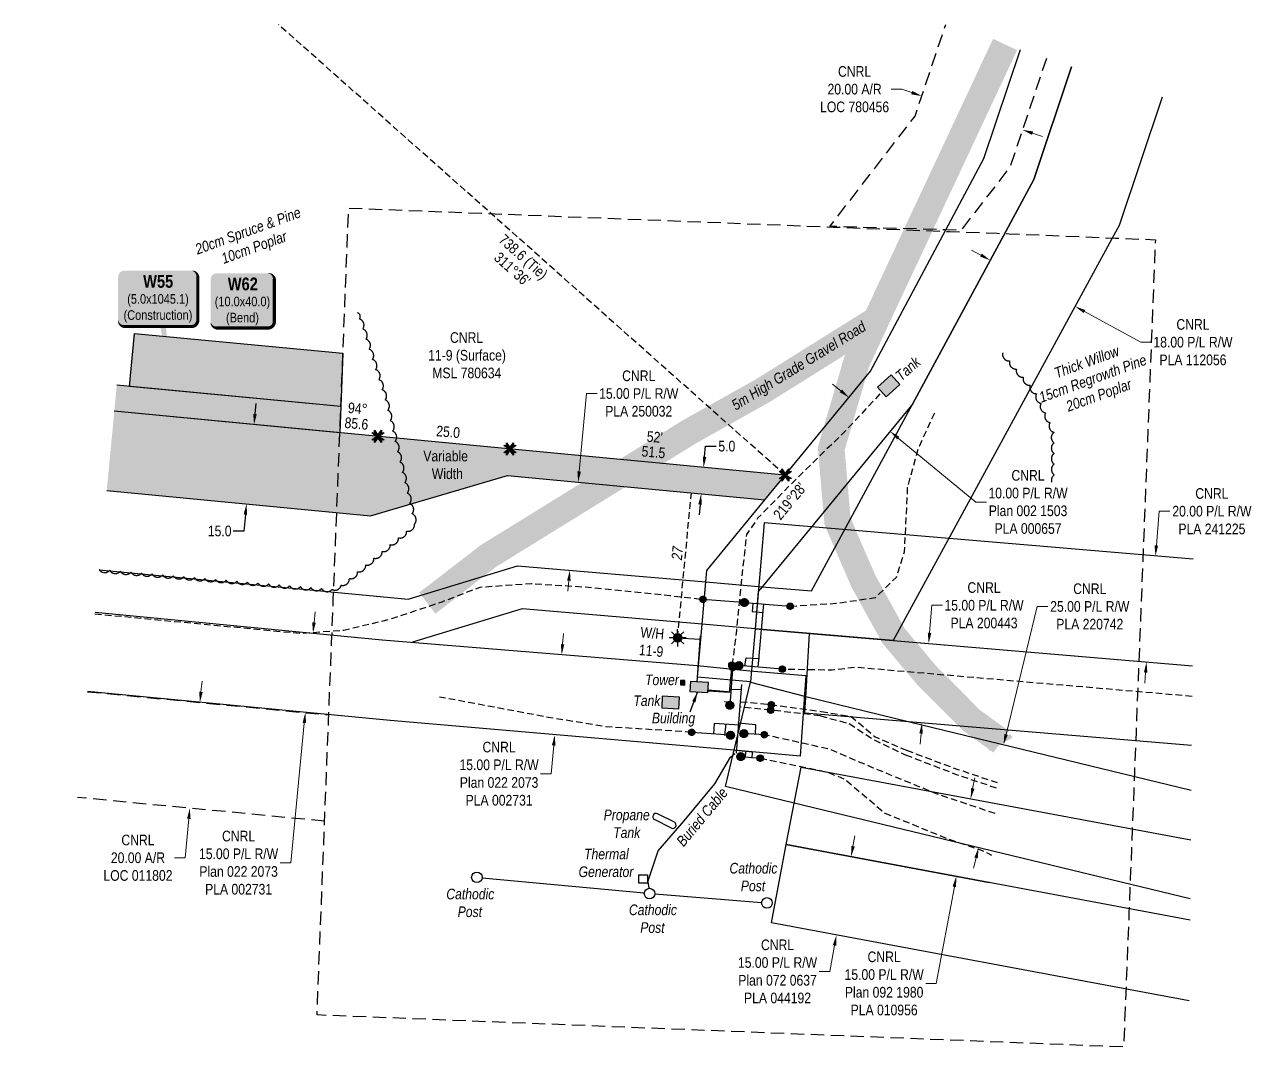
# Model space of a CAD drawing. Extents: x 355004 to 366534, y 6048595 to 6058688.
# Drawn here: x 361873 to 363028, y 6053834 to 6054810 of the extents above; entities that cross this region are included whole.
import ezdxf
from ezdxf.enums import TextEntityAlignment as Align

# ---------------------------------------------------------------- set-up
doc = ezdxf.new("R2010")
doc.units = 0
doc.header["$LTSCALE"] = 5
doc.header["$PDSIZE"] = 5
for name, pattern in [('0', [1, 1, 0]), ('foc-ACCESSROAD', [3.75, 2.5, -1.25]), ('foc-TIELINE', [1.875, 1.25, -0.625]), ('UG_PIPE', [1.875, 1.25, -0.625])]:
    doc.linetypes.add(name, pattern=pattern)
doc.layers.get('Defpoints').update_dxf_attribs({"color": 9})
for name, color, linetype in [('AS-CABLE', 224, 'foc-CABLE'), ('AS-PIPE-UG', 44, 'UG_PIPE'), ('AS-ROADS', 254, 'Continuous'), ('AS-SYMBOL', 7, 'Continuous'), ('C-AR', 13, 'foc-ACCESSROAD'), ('C-RW', 13, 'Continuous'), ('C-WS', 13, 'foc-ACCESSROAD'), ('C-WS-S', 8, 'Continuous'), ('L-BD', 7, 'Continuous'), ('L-BD1', 253, 'Continuous'), ('L-MON', 1, 'Continuous'), ('L-TIE', 7, 'foc-TIELINE'), ('P-PROPOSED', 10, 'Continuous'), ('P-PROPOSED-H', 21, 'Continuous'), ('P-TEMP-BLOCKS', 250, 'Continuous'), ('P-TEMP-BLUE', 146, 'Continuous'), ('P-TXT', 4, 'Continuous'), ('T-BUSH', 110, '0'), ('T-BUSH-T', 110, 'Continuous'), ('T-TIE', 201, 'foc-TIELINE')]:
    doc.layers.add(name, color=color, linetype=linetype)
for name, color, linetype, true_color in [('AS-PIPE-AG', 7, 'Continuous', 0x7d00fa), ('AS-STRUCTURE-H', 7, 'Continuous', 0xa8a8a8), ('AS-STRUCTURE-T', 7, 'Continuous', 0x454545), ('P-TEMP-BLUE-H', 7, 'Continuous', 0x99e6ff)]:
    doc.layers.add(name, color=color, linetype=linetype, true_color=true_color)
doc.layers.add('AS-STRUCTURE', color=7, linetype='Continuous', lineweight=30, true_color=0x595959)
for name, color, linetype, lineweight in [('C-AR-T', 13, 'Continuous', 9), ('C-RW-T', 13, 'Continuous', 9), ('C-WS-T', 13, 'Continuous', 9), ('T-TEXT', 48, 'Continuous', 18)]:
    doc.layers.add(name, color=color, linetype=linetype, lineweight=lineweight)
doc.styles.add('80', font='ARIALN.TTF', dxfattribs={"height": 10})
doc.styles.add('80CG', font='ARIALN.TTF', dxfattribs={"height": 10})
doc.styles.add('80L', font='ARIALN.TTF', dxfattribs={"height": 10})
doc.styles.add('80LS', font='ARIALNI.TTF', dxfattribs={"height": 10})
doc.styles.add('BOLD', font='ARIALNB.TTF')
doc.styles.add('foc-LtypeFont', font='ARIALN.TTF', dxfattribs={"height": 7.35})
doc.styles.get("Standard").update_dxf_attribs({"font": 'ARIALN.TTF'})
doc.linetypes.add('foc-CABLE', pattern='A,2,-1,["C",foc-LtypeFont,S=0.2,R=0,X=-0.625,Y=-0.75],-1.24,8', length=12.24)
doc.dimstyles.new('Compass 5 000', dxfattribs={"dimscale": 5, "dimtxt": 9, "dimasz": 2, "dimexe": 0.2, "dimexo": 0.0625, "dimgap": 0.5, "dimtad": 0, "dimtih": 1, "dimtoh": 1, "dimzin": 0, "dimdsep": 46, "dimtxsty": '80CG', "dimcen": 0.1, "dimse1": 1, "dimse2": 1, "dimclrd": 256, "dimclrt": 256, "dimaunit": 1, "dimadec": 4, "dimazin": 0, "dimtfac": 0.06, "dimtofl": 0, "dimtmove": 0, "dimatfit": 1, "dimfxl": 0.2, "dimtolj": 1, "dimtzin": 0, "dimlwd": -1, "dimarcsym": 0})

# ---------------------------------------------------------------- blocks, each defined once
blk = doc.blocks.new('*U468')
at = {"true_color": 0x99e6ff}
h = blk.add_hatch(color=141, dxfattribs=at)
edge = h.paths.add_edge_path()
edge.add_line((-24, -33.1), (24, -33.1))
edge.add_arc((24, -27.1), 6, 270, 360)
edge.add_line((30, -27.1), (30, 12.5))
edge.add_arc((24, 12.5), 6, 0, 90)
edge.add_line((24, 18.5), (-24, 18.5))
edge.add_arc((-24, 12.5), 6, 90, 180)
edge.add_line((-30, 12.5), (-30, -27.1))
edge.add_arc((-24, -27.1), 6, 180, 270)
at = {"color": 250, "flags": 128}
blk.add_lwpolyline([(-24, -33.1, 3, 3, 0), (24, -33.1, 3, 3, 0.414214), (30, -27.1, 3, 3, 0), (30, 12.5, 3, 0, 0.414214), (24, 18.5, 0, 0, 0), (-24, 18.5, 0, 0, 0.414214), (-30, 12.5, 0, 0, 0), (-30, -27.1, 0, 3, 0.414214)], format="xyseb", close=True, dxfattribs=at)
at = {"flags": 128}
blk.add_lwpolyline([(18.6, -23.4, 0, 7.5, 0), (0, 0, 0, 0, 0)], format="xyseb", dxfattribs=at)
at = {"color": 250}
for tag, p, height, style in [('TEMP_AREA_W1_001', (-9.2, 2.2), 12, 'BOLD'), ('ENTER_TEXT_001', (-30.7, -12.6), 9, '80')]:
    blk.add_attdef(tag, p, '', height=height, dxfattribs=dict(at, style=style))
blk = doc.blocks.new('*D501')
at = {"layer": 'C-AR-T', "transparency": 16777216}
for p, q in [((362698.5, 6054748.9), (362688.5, 6054748.9)), ((362708, 6054745.7), (362698.5, 6054748.9)), ((362821.7, 6054707.5), (362831.1, 6054704.3))]:
    blk.add_line(p, q, dxfattribs=at)
for points in [[(362708.5, 6054747.3), (362707.4, 6054744.1), (362717.4, 6054742.5)], [(362822.2, 6054709.1), (362821.1, 6054705.9), (362812.2, 6054710.7)]]:
    blk.add_solid(points, dxfattribs=at)
at = {"layer": 'Defpoints', "color": 0, "transparency": 16777216}
for p in [(362726.2, 6054768.4), (362717.4, 6054742.5), (362820.9, 6054736.6)]:
    blk.add_point(p, dxfattribs=at)
at = {"layer": 'C-AR-T', "transparency": 16777216, "insert": (362654.2, 6054748.9), "char_height": 10, "attachment_point": 5, "style": '80CG'}
blk.add_mtext('\\A1;CNRL\\P20.00 A/R\\PLOC 780456', dxfattribs=at)
blk = doc.blocks.new('*D502')
at = {"layer": 'C-RW-T', "transparency": 16777216}
for p, q in [((362773.1, 6054592.8), (362764.3, 6054597.6)), ((362870.5, 6054539.8), (362923.6, 6054510.9)), ((362923.6, 6054510.9), (362933.6, 6054510.9))]:
    blk.add_line(p, q, dxfattribs=at)
for points in [[(362773.9, 6054594.3), (362772.3, 6054591.4), (362781.9, 6054588)], [(362871.3, 6054541.2), (362869.7, 6054538.3), (362861.7, 6054544.6)]]:
    blk.add_solid(points, dxfattribs=at)
at = {"layer": 'Defpoints', "color": 0, "transparency": 16777216}
for p in [(362776, 6054577.3), (362861.7, 6054544.6), (362855.9, 6054533.8)]:
    blk.add_point(p, dxfattribs=at)
at = {"layer": 'C-RW-T', "transparency": 16777216, "insert": (362972.6, 6054510.9), "char_height": 10, "attachment_point": 5, "style": '80CG'}
blk.add_mtext('\\A1;CNRL\\P18.00 P/L R/W\\PPLA 112056', dxfattribs=at)
blk = doc.blocks.new('*D503')
at = {"layer": 'C-RW-T', "transparency": 16777216}
for p, q in [((362652.7, 6054036.8), (362654.5, 6054046.6)), ((362635.3, 6053943.4), (362630.8, 6053919)), ((362630.8, 6053919), (362620.8, 6053919))]:
    blk.add_line(p, q, dxfattribs=at)
for points in [[(362651.1, 6054037.1), (362654.4, 6054036.5), (362650.9, 6054027)], [(362633.7, 6053943.7), (362637, 6053943.1), (362637.1, 6053953.2)]]:
    blk.add_solid(points, dxfattribs=at)
at = {"layer": 'Defpoints', "color": 0, "transparency": 16777216}
for p in [(362700.7, 6054017.7), (362637.1, 6053953.2), (362687, 6053943.9)]:
    blk.add_point(p, dxfattribs=at)
at = {"layer": 'C-RW-T', "transparency": 16777216, "insert": (362581.7, 6053919), "char_height": 10, "attachment_point": 5, "style": '80CG'}
blk.add_mtext('\\A1;CNRL\\P15.00 P/L R/W\\PPlan 072 0637\\PPLA 044192', dxfattribs=at)
blk = doc.blocks.new('*D504')
at = {"layer": 'C-RW-T', "transparency": 16777216}
for p, q in [((362379.5, 6054226.8), (362380.4, 6054236.8)), ((362371.1, 6054131.6), (362368.8, 6054105)), ((362368.8, 6054105), (362358.8, 6054105))]:
    blk.add_line(p, q, dxfattribs=at)
for points in [[(362377.8, 6054226.9), (362381.1, 6054226.6), (362378.6, 6054216.8)], [(362369.4, 6054131.7), (362372.8, 6054131.4), (362372, 6054141.5)]]:
    blk.add_solid(points, dxfattribs=at)
at = {"layer": 'Defpoints', "color": 0, "transparency": 16777216}
for p in [(362359.3, 6054218.5), (362352.7, 6054143.2), (362372, 6054141.5)]:
    blk.add_point(p, dxfattribs=at)
at = {"layer": 'C-RW-T', "transparency": 16777216, "insert": (362319.7, 6054105), "char_height": 10, "attachment_point": 5, "style": '80CG'}
blk.add_mtext('\\A1;CNRL\\P15.00 P/L R/W\\PPlan 022 2073\\PPLA 002731', dxfattribs=at)
blk = doc.blocks.new('*D505')
at = {"layer": 'C-RW-T', "transparency": 16777216}
for p, q in [((362641.3, 6054465.2), (362633.5, 6054471.6)), ((362695.3, 6054420.7), (362768.3, 6054360.6)), ((362768.3, 6054360.6), (362778.3, 6054360.6))]:
    blk.add_line(p, q, dxfattribs=at)
for points in [[(362642.3, 6054466.5), (362640.2, 6054463.9), (362649, 6054458.8)], [(362696.3, 6054422), (362694.2, 6054419.4), (362687.6, 6054427.1)]]:
    blk.add_solid(points, dxfattribs=at)
at = {"layer": 'Defpoints', "color": 0, "transparency": 16777216}
for p in [(362649, 6054458.8), (362598.6, 6054397.7), (362637.2, 6054365.9)]:
    blk.add_point(p, dxfattribs=at)
at = {"layer": 'C-RW-T', "transparency": 16777216, "insert": (362817.4, 6054360.6), "char_height": 10, "attachment_point": 5, "style": '80CG'}
blk.add_mtext('\\A1;CNRL\\P10.00 P/L R/W\\PPlan 002 1503\\PPLA 000657', dxfattribs=at)
blk = doc.blocks.new('RISER')
h = blk.add_hatch(color=255)
h.dxf.hatch_style = 1
edge = h.paths.add_edge_path()
edge.add_arc((0, 0), 0.7, 0, 360)
blk.add_hatch(color=13).paths.add_polyline_path([(0.58, -0.15), (-0.58, -0.15, 0.774597)])
at = {"color": 13}
blk.add_line((-0.58, -0.15), (0.58, -0.15), dxfattribs=at)
blk.add_circle((0, 0), 0.6, dxfattribs=at)
blk = doc.blocks.new('PIG')
h = blk.add_hatch(color=255)
h.dxf.hatch_style = 1
edge = h.paths.add_edge_path()
edge.add_arc((0, 0), 0.85, 0, 360)
at = {"layer": 'AS-SYMBOL'}
h = blk.add_hatch(color=13, dxfattribs=at)
h.dxf.hatch_style = 1
h.paths.add_polyline_path([(-0.1, 0, 1), (-0.55, 0, 1)])
h = blk.add_hatch(color=13, dxfattribs=at)
h.dxf.hatch_style = 1
h.paths.add_polyline_path([(0.1, 0, 1), (0.55, 0, 1)])
at = {"layer": 'AS-SYMBOL', "color": 13}
for centre, radius in [((0, 0), 0.75), ((-0.33, 0), 0.225), ((0.33, 0), 0.225)]:
    blk.add_circle(centre, radius, dxfattribs=at)
blk = doc.blocks.new('GAS')
h = blk.add_hatch(color=255)
h.dxf.hatch_style = 1
edge = h.paths.add_edge_path()
edge.add_arc((0, 0), 0.9, 0, 360)
for p, q in [((-0.81, 0), (-1.62, 0)), ((-0.57, 0.57), (-1.14, 1.14)), ((0, 0.81), (0, 1.62)), ((0.57, 0.57), (1.14, 1.14)), ((1.62, 0), (0.81, 0)), ((-0.57, -0.57), (-1.14, -1.14)), ((0, -0.81), (0, -1.62)), ((1.14, -1.14), (0.57, -0.57))]:
    blk.add_line(p, q)
blk.add_circle((0, 0), 0.8)
blk = doc.blocks.new('*D506')
at = {"layer": 'C-RW-T', "transparency": 16777216}
for p, q in [((362145.6, 6054247.3), (362146.5, 6054257.2)), ((362136.4, 6054152.7), (362123.7, 6054021.3)), ((362123.7, 6054021.3), (362113.7, 6054021.3))]:
    blk.add_line(p, q, dxfattribs=at)
for points in [[(362143.9, 6054247.5), (362147.2, 6054247.1), (362144.6, 6054237.3)], [(362134.8, 6054152.9), (362138.1, 6054152.6), (362137.4, 6054162.7)]]:
    blk.add_solid(points, dxfattribs=at)
at = {"layer": 'Defpoints', "color": 0, "transparency": 16777216}
for p in [(361880.4, 6054262.9), (361873.2, 6054188.3), (362137.4, 6054162.7)]:
    blk.add_point(p, dxfattribs=at)
at = {"layer": 'C-RW-T', "transparency": 16777216, "insert": (362074.6, 6054021.3), "char_height": 10, "attachment_point": 5, "style": '80CG'}
blk.add_mtext('\\A1;CNRL\\P15.00 P/L R/W\\PPlan 022 2073\\PPLA 002731', dxfattribs=at)
blk = doc.blocks.new('TEMP')
h = blk.add_hatch(color=255)
h.dxf.hatch_style = 1
h.paths.add_polyline_path([(0, 0.25), (-0.67, 1.15), (-0.67, 0.67), (-1.15, 0.67), (-0.25, 0), (-1.15, -0.67), (-0.67, -0.67), (-0.67, -1.15), (0, -0.25), (0.67, -1.15), (0.67, -0.67), (1.15, -0.67), (0.25, 0), (1.15, 0.67), (0.67, 0.67), (0.67, 1.15)])
h.paths.add_polyline_path([(0.57, 0.85), (0.57, 0.57), (0.85, 0.57), (0.08, 0), (0.85, -0.57), (0.57, -0.57), (0.57, -0.85), (0, -0.08), (-0.57, -0.85), (-0.57, -0.57), (-0.85, -0.57), (-0.08, 0), (-0.85, 0.57), (-0.57, 0.57), (-0.57, 0.85), (0, 0.08)], flags=16)
h = blk.add_hatch(color=1)
h.dxf.hatch_style = 1
h.paths.add_polyline_path([(0, 0.08), (-0.57, 0.85), (-0.57, 0.57), (-0.85, 0.57), (-0.08, 0), (-0.85, -0.57), (-0.57, -0.57), (-0.57, -0.85), (0, -0.08), (0.57, -0.85), (0.57, -0.57), (0.85, -0.57), (0.08, 0), (0.85, 0.57), (0.57, 0.57), (0.57, 0.85)])
at = {"color": 1}
for p, q in [((-0.08, 0), (0.08, 0)), ((0, 0.08), (0, -0.08))]:
    blk.add_line(p, q, dxfattribs=at)
at = {"color": 255, "flags": 128}
blk.add_lwpolyline([(-0.25, 0), (-1.15, 0.67), (-0.67, 0.67), (-0.67, 1.15), (0, 0.25), (0.67, 1.15), (0.67, 0.67), (1.15, 0.67), (0.25, 0), (1.15, -0.67), (0.67, -0.67), (0.67, -1.15), (0, -0.25), (-0.67, -1.15), (-0.67, -0.67), (-1.15, -0.67)], close=True, dxfattribs=at)
at = {"color": 1, "flags": 128}
blk.add_lwpolyline([(-0.08, 0), (-0.85, 0.57), (-0.57, 0.57), (-0.57, 0.85), (0, 0.08), (0.57, 0.85), (0.57, 0.57), (0.85, 0.57), (0.08, 0), (0.85, -0.57), (0.57, -0.57), (0.57, -0.85), (0, -0.08), (-0.57, -0.85), (-0.57, -0.57), (-0.85, -0.57)], close=True, dxfattribs=at)
blk = doc.blocks.new('*D507')
at = {"layer": 'C-AR-T', "transparency": 16777216}
for p, q in [((362039.2, 6054182.1), (362040.2, 6054192)), ((362027.7, 6054062.6), (362024.2, 6054025.9)), ((362024.2, 6054025.9), (362014.2, 6054025.9))]:
    blk.add_line(p, q, dxfattribs=at)
for points in [[(362037.5, 6054182.2), (362040.9, 6054181.9), (362038.2, 6054172.1)], [(362026.1, 6054062.7), (362029.4, 6054062.4), (362028.7, 6054072.5)]]:
    blk.add_solid(points, dxfattribs=at)
at = {"layer": 'Defpoints', "color": 0, "transparency": 16777216}
for p in [(361992.7, 6054176.5), (361983.1, 6054076.9), (362028.7, 6054072.5)]:
    blk.add_point(p, dxfattribs=at)
at = {"layer": 'C-AR-T', "transparency": 16777216, "insert": (361979.9, 6054025.9), "char_height": 10, "attachment_point": 5, "style": '80CG'}
blk.add_mtext('\\A1;CNRL\\P20.00 A/R\\PLOC 011802', dxfattribs=at)
blk = doc.blocks.new('*D508')
at = {"layer": 'C-RW-T', "transparency": 16777216}
for p, q in [((362395, 6054389.2), (362402, 6054462.6)), ((362402, 6054462.6), (362412, 6054462.6)), ((362385.3, 6054286.5), (362384.4, 6054276.6))]:
    blk.add_line(p, q, dxfattribs=at)
for points in [[(362393.4, 6054389.4), (362396.7, 6054389.1), (362394.1, 6054379.3)], [(362383.7, 6054286.7), (362387, 6054286.4), (362386.3, 6054296.5)]]:
    blk.add_solid(points, dxfattribs=at)
at = {"layer": 'Defpoints', "color": 0, "transparency": 16777216}
for p in [(362394.1, 6054379.3), (362405.4, 6054378.2), (362397.5, 6054295.4)]:
    blk.add_point(p, dxfattribs=at)
at = {"layer": 'C-RW-T', "transparency": 16777216, "insert": (362451.1, 6054462.6), "char_height": 10, "attachment_point": 5, "style": '80CG'}
blk.add_mtext('\\A1;CNRL\\P15.00 P/L R/W\\PPLA 250032', dxfattribs=at)
blk = doc.blocks.new('*D509')
at = {"layer": 'Defpoints', "color": 0, "transparency": 16777216}
for p in [(362076.3, 6054434.6), (362069.2, 6054359.9), (362082, 6054358.7)]:
    blk.add_point(p, dxfattribs=at)
at = {"layer": 'P-TXT', "transparency": 16777216}
for p, q in [((362090.1, 6054443.4), (362091, 6054453.3)), ((362081, 6054348.8), (362079.5, 6054333.3)), ((362079.5, 6054333.3), (362069.5, 6054333.3))]:
    blk.add_line(p, q, dxfattribs=at)
for points in [[(362088.4, 6054443.5), (362091.7, 6054443.2), (362089.1, 6054433.4)], [(362079.3, 6054348.9), (362082.7, 6054348.6), (362082, 6054358.7)]]:
    blk.add_solid(points, dxfattribs=at)
at = {"layer": 'P-TXT', "transparency": 16777216, "insert": (362056.8, 6054333.3), "char_height": 10, "attachment_point": 5, "style": '80CG'}
blk.add_mtext('\\A1;15.0', dxfattribs=at)
blk = doc.blocks.new('*D510')
at = {"layer": 'Defpoints', "color": 0, "transparency": 16777216}
for p in [(362527.2, 6054391.8), (362509.8, 6054368.3), (362524.9, 6054366.9)]:
    blk.add_point(p, dxfattribs=at)
at = {"layer": 'P-TXT', "transparency": 16777216}
for p, q in [((362513.1, 6054403.2), (362514, 6054413.1)), ((362514, 6054413.1), (362524, 6054413.1)), ((362508.9, 6054358.4), (362507.9, 6054348.4))]:
    blk.add_line(p, q, dxfattribs=at)
for points in [[(362511.4, 6054403.3), (362514.7, 6054403), (362512.1, 6054393.2)], [(362507.2, 6054358.5), (362510.5, 6054358.2), (362509.8, 6054368.3)]]:
    blk.add_solid(points, dxfattribs=at)
at = {"layer": 'P-TXT', "transparency": 16777216, "insert": (362534, 6054413.1), "char_height": 10, "attachment_point": 5, "style": '80CG'}
blk.add_mtext('\\A1;5.0', dxfattribs=at)
blk = doc.blocks.new('*U627')
at = {"true_color": 0x99e6ff}
h = blk.add_hatch(color=141, dxfattribs=at)
edge = h.paths.add_edge_path()
edge.add_line((-31.5, -34.1), (31.5, -34.1))
edge.add_arc((31.5, -28.1), 6, 270, 360)
edge.add_line((37.5, -28.1), (37.5, 12.5))
edge.add_arc((31.5, 12.5), 6, 0, 90)
edge.add_line((31.5, 18.5), (-31.5, 18.5))
edge.add_arc((-31.5, 12.5), 6, 90, 180)
edge.add_line((-37.5, 12.5), (-37.5, -28.1))
edge.add_arc((-31.5, -28.1), 6, 180, 270)
at = {"color": 250, "flags": 128}
blk.add_lwpolyline([(-31.5, -34.1, 3, 3, 0), (31.5, -34.1, 3, 3, 0.414214), (37.5, -28.1, 3, 3, 0), (37.5, 12.5, 3, 0, 0.414214), (31.5, 18.5, 0, 0, 0), (-31.5, 18.5, 0, 0, 0.414214), (-37.5, 12.5, 0, 0, 0), (-37.5, -28.1, 0, 3, 0.414214)], format="xyseb", close=True, dxfattribs=at)
at = {"flags": 128}
blk.add_lwpolyline([(14.5, -102.4, 0, 7.5, 0), (0, 0, 0, 0, 0)], format="xyseb", dxfattribs=at)
at = {"color": 250}
for tag, p, height, style in [('TEMP_AREA_W1_001', (-9.2, 2.2), 12, 'BOLD'), ('ENTER_TEXT_001', (-30.7, -12.6), 9, '80')]:
    blk.add_attdef(tag, p, '', height=height, dxfattribs=dict(at, style=style))
blk = doc.blocks.new('*D661')
at = {"layer": 'C-RW-T', "transparency": 16777216}
for p, q in [((362724.7, 6054237.4), (362726.9, 6054263.4)), ((362726.9, 6054263.4), (362736.9, 6054263.4)), ((362716.7, 6054142.9), (362715.9, 6054132.9))]:
    blk.add_line(p, q, dxfattribs=at)
for points in [[(362723.1, 6054237.6), (362726.4, 6054237.3), (362723.9, 6054227.5)], [(362715.1, 6054143), (362718.4, 6054142.7), (362717.6, 6054152.8)]]:
    blk.add_solid(points, dxfattribs=at)
at = {"layer": 'Defpoints', "color": 0, "transparency": 16777216}
for p in [(362723.9, 6054227.5), (362825.4, 6054218.9), (362819.1, 6054144.3)]:
    blk.add_point(p, dxfattribs=at)
at = {"layer": 'C-RW-T', "transparency": 16777216, "insert": (362776, 6054263.4), "char_height": 10, "attachment_point": 5, "style": '80CG'}
blk.add_mtext('\\A1;CNRL\\P15.00 P/L R/W\\PPLA 200443', dxfattribs=at)
blk = doc.blocks.new('*D662')
at = {"layer": 'C-RW-T', "transparency": 16777216}
for p, q in [((362796.7, 6054142), (362825.9, 6054262.3)), ((362825.9, 6054262.3), (362835.9, 6054262.3)), ((362768.5, 6054025.8), (362766.2, 6054016.1))]:
    blk.add_line(p, q, dxfattribs=at)
for points in [[(362795.1, 6054142.4), (362798.4, 6054141.6), (362794.4, 6054132.3)], [(362766.9, 6054026.2), (362770.1, 6054025.4), (362770.9, 6054035.5)]]:
    blk.add_solid(points, dxfattribs=at)
at = {"layer": 'Defpoints', "color": 0, "transparency": 16777216}
for p in [(362794.4, 6054132.3), (362829.9, 6054123.7), (362806.4, 6054026.9)]:
    blk.add_point(p, dxfattribs=at)
at = {"layer": 'C-RW-T', "transparency": 16777216, "insert": (362875.5, 6054262.3), "char_height": 10, "attachment_point": 5, "style": '80CG'}
blk.add_mtext('\\A1;CNRL\\P25.00 P/L R/W\\PPLA 220742', dxfattribs=at)
blk = doc.blocks.new('*D663')
at = {"layer": 'C-RW-T', "transparency": 16777216}
for p, q in [((362765.3, 6054091.2), (362767.2, 6054101)), ((362748.1, 6053998.7), (362731.1, 6053907.7)), ((362731.1, 6053907.7), (362721.1, 6053907.7))]:
    blk.add_line(p, q, dxfattribs=at)
for points in [[(362763.7, 6054091.5), (362767, 6054090.9), (362763.5, 6054081.4)], [(362746.4, 6053999), (362749.7, 6053998.4), (362749.9, 6054008.5)]]:
    blk.add_solid(points, dxfattribs=at)
at = {"layer": 'Defpoints', "color": 0, "transparency": 16777216}
for p in [(362827.1, 6054069.5), (362749.9, 6054008.5), (362813.5, 6053996.6)]:
    blk.add_point(p, dxfattribs=at)
at = {"layer": 'C-RW-T', "transparency": 16777216, "insert": (362682, 6053907.7), "char_height": 10, "attachment_point": 5, "style": '80CG'}
blk.add_mtext('\\A1;CNRL\\P15.00 P/L R/W\\PPlan 092 1980\\PPLA 010956', dxfattribs=at)
blk = doc.blocks.new('*D664')
at = {"layer": 'C-RW-T', "transparency": 16777216}
for p, q in [((362938.2, 6054319.7), (362940.9, 6054351.9)), ((362940.9, 6054351.9), (362950.9, 6054351.9)), ((362928, 6054200.2), (362927.2, 6054190.2))]:
    blk.add_line(p, q, dxfattribs=at)
for points in [[(362936.5, 6054319.8), (362939.8, 6054319.5), (362937.3, 6054309.7)], [(362926.4, 6054200.3), (362929.7, 6054200), (362928.9, 6054210.1)]]:
    blk.add_solid(points, dxfattribs=at)
at = {"layer": 'Defpoints', "color": 0, "transparency": 16777216}
for p in [(362879.6, 6054314.6), (362937.3, 6054309.7), (362871.2, 6054215)]:
    blk.add_point(p, dxfattribs=at)
at = {"layer": 'C-RW-T', "transparency": 16777216, "insert": (362990.4, 6054351.9), "char_height": 10, "attachment_point": 5, "style": '80CG'}
blk.add_mtext('\\A1;CNRL\\P20.00 P/L R/W\\PPLA 241225', dxfattribs=at)

msp = doc.modelspace()

# ---------------------------------------------------------------- hatches: boundary and pattern name
at = {"layer": 'AS-STRUCTURE-H'}
h = msp.add_hatch(color=256, dxfattribs=at)
h.dxf.hatch_style = 1
h.paths.add_polyline_path([(362696.838, 6054471.081), (362688.641, 6054480.248), (362675.78, 6054468.727), (362684.042, 6054459.65)])
h = msp.add_hatch(color=256, dxfattribs=at)
h.dxf.hatch_style = 1
h.paths.add_polyline_path([(362490.432, 6054192.645), (362490.462, 6054188.586), (362494.606, 6054188.391), (362494.621, 6054192.69)])
h = msp.add_hatch(color=256, dxfattribs=at)
h.dxf.hatch_style = 1
h.paths.add_polyline_path([(362516.613, 6054190.84), (362499.689, 6054191.685), (362499.264, 6054182.468), (362516.004, 6054181.488)])
h = msp.add_hatch(color=256, dxfattribs=at)
h.dxf.hatch_style = 1
h.paths.add_polyline_path([(362489.437, 6054177.06), (362473.253, 6054177.944), (362472.688, 6054166.843), (362488.808, 6054166.073)])
at = {"layer": 'P-PROPOSED-H'}
h = msp.add_hatch(color=256, dxfattribs=at)
h.dxf.hatch_style = 1
h.paths.add_polyline_path([(361957.652, 6054445.949), (361950.511, 6054371.28), (362198.575, 6054347.556), (362327.515, 6054385.591), (362569.77, 6054362.659), (362588.943, 6054385.941), (362325.07, 6054410.92)])
at = {"layer": 'P-TEMP-BLUE-H'}
h = msp.add_hatch(color=256, dxfattribs=at)
h.dxf.hatch_style = 1
h.paths.add_polyline_path([(362170.819, 6054450.565), (361971.817, 6054469.355), (361976.515, 6054519.106), (362172.778, 6054500.574)])
h = msp.add_hatch(color=256, dxfattribs=at)
h.dxf.hatch_style = 1
h.paths.add_polyline_path([(361960.025, 6054470.769), (361957.652, 6054445.949), (362169.937, 6054425.752), (362170.821, 6054450.61)])

# ---------------------------------------------------------------- linework, layer by layer
at = {"layer": 'AS-CABLE', "flags": 128}
for points in [[(362459.782, 6054003.233), (362469.264, 6054032.363), (362493.741, 6054060.719), (362522.576, 6054095.442), (362537.376, 6054120.599), (362541.395, 6054124.172)], [(362303.801, 6054007.057), (362456.333, 6053992.82)], [(362459.767, 6054003.263), (362460.609, 6053997.201)], [(362466.29, 6053992.053), (362566.75, 6053983.875)]]:
    msp.add_lwpolyline(points, dxfattribs=at)
at = {"layer": 'AS-PIPE-AG', "flags": 128}
for points in [[(362544.514, 6054266.48), (362511.555, 6054268.984)], [(362550.497, 6054266.06), (362593.683, 6054262.671)], [(362558.349, 6054265.28), (362557.965, 6054257.628), (362568.181, 6054256.676)], [(362563.608, 6054205.205), (362568.896, 6054264.72)], [(362487.698, 6054232.856), (362508.683, 6054231.64)], [(362508.891, 6054234.555), (362505.812, 6054191.379)], [(362551.037, 6054206.33), (362552.062, 6054214.117), (362564.672, 6054213.303)], [(362538.776, 6054207.115), (362536.257, 6054181.528), (362516.081, 6054182.677)], [(362539.691, 6054207.264), (362536.727, 6054169.322)], [(362586.16, 6054203.441), (362545.394, 6054206.795)], [(362537.476, 6054184.397), (362547.953, 6054184.087)], [(362547.798, 6054188.946), (362542.815, 6054124.332)], [(362538.361, 6054181.873), (362516.718, 6054183.578)], [(362545.674, 6054150.734), (362522.222, 6054152.183), (362521.557, 6054142.121)], [(362533.028, 6054151.923), (362531.868, 6054140.967)], [(362560.934, 6054142.031), (362561.233, 6054151.078), (362544.459, 6054152.458)], [(362537.556, 6054141.127), (362501.114, 6054143.836)], [(362569.256, 6054141.727), (362550.067, 6054142.736)], [(362557.735, 6054119.569), (362558.199, 6054125.267), (362542.06, 6054126.737)], [(362547.033, 6054121.054), (362565.422, 6054119.579)], [(362551.512, 6054120.219), (362551.952, 6054125.657)]]:
    msp.add_lwpolyline(points, dxfattribs=at)
at = {"layer": 'AS-PIPE-UG', "flags": 128}
for points in [[(362678.014, 6054462.299), (362645.655, 6054427.501), (362592.563, 6054375.643), (362562.973, 6054345.268), (362552.546, 6054330.178), (362546.848, 6054279.92), (362542.995, 6054239.869), (362539.026, 6054207.27)], [(362593.668, 6054262.621), (362636.658, 6054265.285), (362673.836, 6054270.658), (362693.599, 6054289.827), (362701.162, 6054313.829), (362704.141, 6054374.139), (362714.442, 6054411.726), (362730.632, 6054446.514)], [(361939.431, 6054255.425), (362132.664, 6054237.1), (362173.533, 6054240.127), (362218.773, 6054250.87), (362266.048, 6054266.84), (362301.776, 6054280.505), (362350.187, 6054283.967), (362407.693, 6054280.235), (362480.423, 6054272.637), (362511.526, 6054269.005)], [(362971.747, 6054177.722), (362654.607, 6054205.065), (362633.139, 6054202.306), (362586.17, 6054203.316)], [(362501.014, 6054144.036), (362419.621, 6054149.239), (362366.034, 6054158.011), (362263.748, 6054177.102)], [(362546.928, 6054172.771), (362575.874, 6054169.952), (362622.753, 6054163.644)], [(362537.541, 6054171.772), (362531.673, 6054172.611)], [(362622.013, 6054159.531), (362575.294, 6054164.774), (362575.254, 6054164.799), (362545.939, 6054167.903)], [(362622.753, 6054163.644), (362651.033, 6054158.886), (362673.636, 6054139.612), (362703.131, 6054127.017)], [(362622.013, 6054159.531), (362649.194, 6054152.183), (362671.876, 6054137.113), (362701.826, 6054122.878), (362702.261, 6054122.71)], [(362786.404, 6054067.486), (362732.161, 6054085.745), (362671.082, 6054110.692), (362630.885, 6054127.941), (362569.156, 6054141.717)], [(362703.131, 6054127.017), (362751.487, 6054109.055), (362788.859, 6054096.504)], [(362565.412, 6054119.629), (362628.416, 6054106.548), (362645.255, 6054099.721), (362682.743, 6054067.956), (362742.088, 6054043.704), (362773.642, 6054033.093), (362783.105, 6054028.499)], [(362702.261, 6054122.71), (362749.79, 6054104.354), (362788.426, 6054091.379)]]:
    msp.add_lwpolyline(points, dxfattribs=at)
at = {"layer": 'AS-ROADS', "flags": 128}
for points, const_width in [([(362792.118, 6054135.016), (362764, 6054155.412), (362721.715, 6054197.923), (362690.755, 6054234.81), (362662.405, 6054286.358), (362638.153, 6054342.379), (362632.245, 6054410.876), (362656.082, 6054492.134), (362678.069, 6054539.543), (362795.804, 6054790.995)], 24.992), ([(362673.505, 6054531.423), (362567.641, 6054465.253), (362499.209, 6054426.886), (362309.513, 6054309.725), (362252.17, 6054265.488)], 24.983), ([(362789.963, 6054136.001), (362791.917, 6054132.641)], 24.992)]:
    msp.add_lwpolyline(points, dxfattribs=dict(at, const_width=const_width))
at = {"layer": 'AS-STRUCTURE'}
for p, q in [((362481.914, 6054053.936), (362465.981, 6054061.933)), ((362484.604, 6054059.295), (362468.67, 6054067.292))]:
    msp.add_line(p, q, dxfattribs=at)
at = {"layer": 'AS-STRUCTURE', "flags": 128}
for points in [[(362696.838, 6054471.081), (362688.641, 6054480.248), (362675.78, 6054468.727), (362684.042, 6054459.65)], [(362490.432, 6054192.645), (362490.462, 6054188.586), (362494.606, 6054188.391), (362494.621, 6054192.69)], [(362516.613, 6054190.84), (362499.689, 6054191.685), (362499.264, 6054182.468), (362516.004, 6054181.488)], [(362489.437, 6054177.06), (362473.253, 6054177.944), (362472.688, 6054166.843), (362488.808, 6054166.073)], [(362459.308, 6054002.038), (362451.33, 6054002.038), (362451.33, 6054009.975), (362459.308, 6054009.975)]]:
    msp.add_lwpolyline(points, close=True, dxfattribs=at)
at = {"layer": 'AS-STRUCTURE'}
for centre in [(362298.826, 6054007.522), (362461.297, 6053992.252), (362571.73, 6053983.47)]:
    msp.add_circle(centre, 4.997, dxfattribs=at)
for centre, start, end in [((362467.325, 6054064.612), 63.348935, 243.348935), ((362483.259, 6054056.615), 243.348935, 63.348935)]:
    msp.add_arc(centre, 2.998, start, end, dxfattribs=at)
at = {"layer": 'C-AR'}
for p, q in [((361932.423, 6054182.156), (362159.452, 6054160.33)), ((362155.532, 6054060.353), (361922.911, 6054082.688))]:
    msp.add_line(p, q, dxfattribs=at)
at = {"layer": 'C-AR', "flags": 128}
msp.add_lwpolyline([(362834.772, 6054777.899), (362800.51, 6054675.945), (362754.241, 6054616.181), (362740.076, 6054616.597), (362630.945, 6054619.814), (362711.124, 6054723.704), (362740.036, 6054809.736)], dxfattribs=at)
at = {"layer": 'C-RW'}
for points in [[(362858.454, 6054769.94), (362822.844, 6054663.951), (362796.364, 6054614.961), (362708.641, 6054452.668), (362567.132, 6054280.84), (362563.595, 6054276.547), (362560.572, 6054241.292), (362556.306, 6054191.543), (362506.512, 6054195.84), (362510.777, 6054245.566), (362514.194, 6054285.387), (362515.131, 6054296.31), (362669.301, 6054483.521), (362740.076, 6054616.597), (362775.781, 6054683.732), (362810.176, 6054786.165)], [(361943.323, 6054296.687), (362234.266, 6054269.257), (362337.129, 6054300.592), (362514.194, 6054285.387), (362567.132, 6054280.84), (362613.656, 6054276.939), (362639.671, 6054325.07), (362708.641, 6054452.668), (362796.364, 6054614.961), (362822.844, 6054663.951), (362858.454, 6054769.94)], [(362943.716, 6054741.286), (362903.239, 6054620.808), (362898.279, 6054611.7), (362737.832, 6054317.058), (362711.664, 6054269.006), (362690.582, 6054230.29), (362560.572, 6054241.292), (362510.777, 6054245.566), (362341.396, 6054260.105), (362238.372, 6054228.706)], [(361939.57, 6054256.877), (362209.835, 6054231.046), (362505.981, 6054206.767), (362555.733, 6054201.877), (362608.248, 6054197.482), (362602.84, 6054121.604), (362537.229, 6054127.514), (362217.179, 6054155.061), (361932.434, 6054182.267)], [(362971.326, 6054131.441), (362607.296, 6054162.083), (362608.836, 6054187.009), (362609.576, 6054198.764), (362611.903, 6054236.884), (362690.582, 6054230.29), (362972.009, 6054206.476)], [(362970.016, 6053987.351), (362597.452, 6054077.452), (362532.679, 6054093.116), (362538.447, 6054116.871), (362556.284, 6054191.07), (362608.235, 6054177.501), (362705.991, 6054153.773), (362970.945, 6054089.467)], [(362969.834, 6053967.387), (362589.767, 6054038.408), (362604.073, 6054111.099), (362970.519, 6054042.697)], [(362969.143, 6053891.378), (362575.919, 6053964.601), (362589.767, 6054038.408), (362780.921, 6054002.688)]]:
    msp.add_lwpolyline(points, dxfattribs=at)
at = {"layer": 'C-RW', "flags": 128}
msp.add_lwpolyline([(362972.92, 6054306.688), (362568.998, 6054340.869), (362560.572, 6054241.292), (362972.009, 6054206.476)], dxfattribs=at)
at = {"layer": 'C-WS', "flags": 128}
msp.add_lwpolyline([(362908.831, 6053884.634), (362907.278, 6053847.91), (362148.386, 6053878.041), (362156.444, 6054083.622), (362159.19, 6054153.646), (362160.365, 6054183.662), (362162.138, 6054228.869), (362163.258, 6054257.57), (362163.699, 6054268.85), (362178.127, 6054637.099), (362634.253, 6054619.225), (362743.364, 6054615.055), (362757.527, 6054614.516), (362788.337, 6054613.408), (362799.641, 6054612.928), (362899.483, 6054608.861), (362901.535, 6054608.776), (362937.183, 6054607.356), (362924.094, 6054273.206), (362922.315, 6054227.828), (362921.522, 6054207.563), (362920.183, 6054173.493), (362919.086, 6054145.395), (362918.584, 6054132.619), (362917.577, 6054106.924), (362917.268, 6054099.073), (362916.892, 6054089.464), (362916.258, 6054073.271), (362915.328, 6054049.573), (362915.124, 6054044.322), (362914.74, 6054034.57), (362913.956, 6054014.524), (362913.286, 6053997.455), (362912.659, 6053981.447), (362912.388, 6053974.55), (362911.192, 6053943.984), (362910.334, 6053922.116), (362909.721, 6053906.525), (362908.831, 6053884.634)], close=True, dxfattribs=at)
at = {"layer": 'L-TIE'}
msp.add_line((362588.943, 6054385.941), (362112.155, 6054809.736), dxfattribs=at)
at = {"layer": 'P-PROPOSED', "flags": 128}
msp.add_lwpolyline([(361950.511, 6054371.28), (362198.575, 6054347.556), (362327.515, 6054385.591), (362569.77, 6054362.659), (362588.943, 6054385.941), (362325.07, 6054410.92), (361957.652, 6054445.949)], dxfattribs=at)
at = {"layer": 'P-TEMP-BLUE', "flags": 128}
msp.add_lwpolyline([(362170.819, 6054450.565), (361971.817, 6054469.355), (361976.515, 6054519.106), (362172.778, 6054500.574)], close=True, dxfattribs=at)
msp.add_lwpolyline([(361960.025, 6054470.769), (362170.821, 6054450.61), (362169.937, 6054425.752), (361957.652, 6054445.949)], dxfattribs=at)
at = {"layer": 'T-BUSH', "flags": 128}
for points in [[(361943.395, 6054297.184, 0.52056705), (361953.358, 6054296.33, 0.52056705), (361963.322, 6054295.477, 0.52056705), (361973.285, 6054294.623, 0.52056705), (361983.249, 6054293.769, 0.52056705), (361993.212, 6054292.916, 0.52056705), (362003.176, 6054292.062, 0.52056705), (362013.139, 6054291.209, 0.52056705), (362023.103, 6054290.355, 0.52056705), (362033.066, 6054289.501, 0.52056705), (362043.03, 6054288.648, 0.52056705), (362052.993, 6054287.794, 0.52056705), (362062.957, 6054286.94, 0.52056705), (362072.92, 6054286.087, 0.52056705), (362082.884, 6054285.233, 0.52056705), (362092.847, 6054284.38, 0.52056705), (362102.811, 6054283.526, 0.52056705), (362112.774, 6054282.672, 0.52056705), (362122.738, 6054281.819, 0.52056705), (362132.701, 6054280.965, 0.52056705), (362142.665, 6054280.112, 0.52056705), (362152.628, 6054279.258, 0.52056705), (362162.592, 6054278.404, 0.52056705), (362171.071, 6054282.302, 0.52056705), (362178.777, 6054288.675, 0.52056705), (362186.483, 6054295.048, 0.52056705), (362194.189, 6054301.422, 0.52056705), (362201.895, 6054307.795, 0.52056705), (362209.601, 6054314.168, 0.52056705), (362217.307, 6054320.541, 0.52056705), (362225.013, 6054326.914, 0.52056705), (362232.719, 6054333.288, 0.52056705), (362240.1, 6054339.77, 0.52056705), (362237.813, 6054349.505, 0.52056705), (362235.526, 6054359.24, 0.52056705), (362233.239, 6054368.975, 0.52056705), (362230.951, 6054378.71, 0.52056705), (362228.664, 6054388.444, 0.52056705), (362226.377, 6054398.179, 0.52056705), (362224.09, 6054407.914, 0.52056705), (362221.802, 6054417.649, 0.52056705), (362219.515, 6054427.384, 0.52056705), (362217.228, 6054437.119, 0.52056705), (362214.941, 6054446.854, 0.52056705), (362212.646, 6054456.587, 0.52056705), (362209.606, 6054466.114, 0.52056705), (362206.567, 6054475.641, 0.52056705), (362203.528, 6054485.167, 0.52056705), (362200.488, 6054494.694, 0.52056705), (362197.449, 6054504.221, 0.52056705), (362194.41, 6054513.748, 0.52056705), (362191.37, 6054523.275, 0.52056705), (362188.331, 6054532.802, 0.52056705), (362186.478, 6054538.611, 0.52056705)], [(362793.642, 6054500.99, 0.52056705), (362800.068, 6054493.336, 0.52056705), (362806.494, 6054485.683, 0.52056705), (362812.92, 6054478.03, 0.52056705), (362819.346, 6054470.376, 0.52056705), (362825.398, 6054462.484, 0.52056705), (362829.643, 6054453.437, 0.52056705), (362833.889, 6054444.391, 0.52056705), (362838.135, 6054435.344, 0.52056705), (362841.861, 6054426.181, 0.52056705), (362841.901, 6054416.187, 0.52056705), (362841.941, 6054406.194, 0.52056705), (362841.981, 6054396.201, 0.52056705), (362842.021, 6054386.208, 0.33474978), (362839.781, 6054379.213, 0.33474978)]]:
    msp.add_lwpolyline(points, format="xyb", dxfattribs=at)
at = {"layer": 'T-TIE', "flags": 128}
msp.add_lwpolyline([(362487.698, 6054232.856), (362500.605, 6054369.206)], dxfattribs=at)

# ---------------------------------------------------------------- block references
at = {"layer": 'AS-SYMBOL'}
for name, p, xscale, yscale, zscale in [('RISER', (362511.526, 6054269.005), 4.996642863704755, 4.996642863704755, 4.996642863704755), ('PIG', (362550.49, 6054266.052), 4.996642863704767, 4.996642863704767, 4.996642863704767), ('RISER', (362593.631, 6054262.544), 4.996642863704755, 4.996642863704755, 4.996642863704755), ('RISER', (362538.748, 6054207.076), 4.996642863704755, 4.996642863704755, 4.996642863704755), ('RISER', (362539.492, 6054204.903), 4.996642863704755, 4.996642863704755, 4.996642863704755), ('PIG', (362545.363, 6054206.732), 4.996642863704767, 4.996642863704767, 4.996642863704767), ('RISER', (362586.156, 6054203.404), 4.996642863704755, 4.996642863704755, 4.996642863704755), ('PIG', (362536.714, 6054169.377), 4.996642863704767, 4.996642863704767, 4.996642863704767), ('RISER', (362575.818, 6054169.911), 4.996642863704755, 4.996642863704755, 4.996642863704755), ('RISER', (362575.268, 6054164.78), 4.996642863704755, 4.996642863704755, 4.996642863704755), ('RISER', (362500.968, 6054143.959), 4.996642863704755, 4.996642863704755, 4.996642863704755), ('PIG', (362537.474, 6054141.161), 4.996642863704767, 4.996642863704767, 4.996642863704767), ('PIG', (362550.115, 6054142.71), 4.996642863704767, 4.996642863704767, 4.996642863704767), ('RISER', (362569.257, 6054141.715), 4.996642863704755, 4.996642863704755, 4.996642863704755), ('PIG', (362547.027, 6054121.084), 4.996642863704767, 4.996642863704767, 4.996642863704767), ('RISER', (362565.435, 6054119.605), 4.996642863704755, 4.996642863704755, 4.996642863704755)]:
    msp.add_blockref(name, p, dxfattribs=dict(at, xscale=xscale, yscale=yscale, zscale=zscale))
at = {"layer": 'C-WS-S', "xscale": 4.996642863704777, "yscale": 4.996642863704777, "zscale": 4.996642863704777}
msp.add_blockref('GAS', (362487.698, 6054232.856), dxfattribs=at)
at = {"layer": 'L-MON', "xscale": 4.998324849999999, "yscale": 4.998324849999999, "zscale": 4.998324849999999}
for p in [(362205.701, 6054422.301), (362329.87, 6054410.466), (362588.943, 6054385.941)]:
    msp.add_blockref('TEMP', p, dxfattribs=at)
at = {"layer": 'P-TEMP-BLOCKS'}
ref = msp.add_blockref('*U627', (361998.741, 6054559.76), dxfattribs=dict(at, xscale=0.99966497, yscale=0.99966497, zscale=0.99966497))
ref.add_attrib('TEMP_AREA_W1_001', 'W55', (361984.802, 6054562.127), dxfattribs={"layer": '0', "color": 250, "height": 11.996, "style": 'BOLD'})
ref.add_attrib('ENTER_TEXT_001', '(5.0x1045.1)', (361969.808, 6054547.141), dxfattribs={"layer": '0', "color": 250, "height": 8.99699, "style": '80'})
ref.add_attrib('ENTER_TEXT_002', '(Construction)', (361966.383, 6054531.986), dxfattribs={"layer": '0', "color": 250, "height": 8.99699, "style": '80'})
ref = msp.add_blockref('*U468', (362078.244, 6054557.357), dxfattribs=dict(at, xscale=0.99966497, yscale=0.99966497, zscale=0.99966497))
ref.add_attrib('TEMP_AREA_W1_001', 'W62', (362064.44, 6054559.703), dxfattribs={"layer": '0', "color": 250, "height": 11.996, "style": 'BOLD'})
ref.add_attrib('ENTER_TEXT_001', '(10.0x40.0)', (362052.177, 6054544.738), dxfattribs={"layer": '0', "color": 250, "height": 8.99699, "style": '80'})
ref.add_attrib('ENTER_TEXT_002', '(Bend)', (362062.782, 6054529.59), dxfattribs={"layer": '0', "color": 250, "height": 8.997, "style": '80'})

# ---------------------------------------------------------------- texts
at = {"layer": 'AS-CABLE', "insert": (362485.684, 6054042.109), "char_height": 9.99002, "attachment_point": 1, "rotation": 50.292729, "style": '80L'}
msp.add_mtext_dynamic_manual_height_columns('{\\fArial Narrow|b0|i1|c0|p34;Buried Cable}', width=66.01229, gutter_width=49.983, heights=[0], dxfattribs=at)
at = {"layer": 'AS-STRUCTURE', "insert": (362691.527, 6054481.223), "char_height": 9.99002, "attachment_point": 1, "rotation": 41.776307, "style": '80L'}
msp.add_mtext_dynamic_manual_height_columns('{\\fArial Narrow|b0|i1|c0|p34;Tank}', width=11.33251, gutter_width=49.983, heights=[0], dxfattribs=at)
at = {"layer": 'AS-STRUCTURE', "char_height": 9.99002, "attachment_point": 1, "style": '80L'}
for s, width, insert in [('{\\fArial Narrow|b0|i1|c0|p34;Tower}', 11.33251, (362457.051, 6054198.315)), ('{\\fArial Narrow|b0|i1|c0|p34;Tank}', 11.33251, (362446.057, 6054178.703)), ('\\pi-9.97424;{\\fArial Narrow|b0|i1|c0|p34;Propane\\P\\pi-1.04728;Tank}', 22.53976, (362428.128, 6054071.283)), ('\\pi-9.24509;{\\fArial Narrow|b0|i1|c0|p34;Thermal\\P\\pi-14.43772;Generator}', 22.53976, (362408.925, 6054034.463)), ('\\pi0.58288;{\\fArial Narrow|b0|i1|c0|p34;Cathodic \\P\\pi11.26116;Post}', 45.41895, (362535.891, 6054021.125)), ('\\pi0.58288;{\\fArial Narrow|b0|i1|c0|p34;Cathodic \\P\\pi11.26116;Post}', 45.41895, (362269.476, 6053996.83)), ('\\pi0.58288;{\\fArial Narrow|b0|i1|c0|p34;Cathodic \\P\\pi11.26116;Post}', 45.41895, (362441.283, 6053981.972))]:
    msp.add_mtext_dynamic_manual_height_columns(s, width=width, gutter_width=49.983, heights=[0], dxfattribs=dict(at, insert=insert))
at = {"layer": 'AS-STRUCTURE-T', "insert": (362463.475, 6054162.373), "char_height": 9.99002, "attachment_point": 1, "style": '80L'}
msp.add_mtext_dynamic_manual_height_columns('{\\fArial Narrow|b0|i1|c0|p34;Building}', width=11.33251, gutter_width=49.983, heights=[0], dxfattribs=at)
at = {"layer": 'C-WS-T', "insert": (362252.333, 6054520.299), "char_height": 9.99002, "attachment_point": 1, "style": '80L'}
msp.add_mtext_dynamic_manual_height_columns('\\pi21.20401;CNRL\\P\\pi0.672;11-9 (Surface)\\P\\pi4.54603;MSL 780634', width=72.5757, gutter_width=49.983, heights=[0], dxfattribs=at)
at = {"layer": 'C-WS-T', "insert": (362452.564, 6054243.253), "char_height": 9.99002, "attachment_point": 1, "rotation": 355.11033, "style": '80L'}
msp.add_mtext_dynamic_manual_height_columns('\\pi0.68433;W/H\\P\\pi0.6707;11-9', width=22.50034, gutter_width=49.983, heights=[0], dxfattribs=at)
at = {"layer": 'L-BD', "style": '80L'}
for s, height, rotation, p in [('738.6 (Tie)', 9.99665, 318.3925, (362341.645, 6054590.332)), ("311°36'", 9.9966, 318.3925, (362332.186, 6054579.68)), ("219°28'", 9.9966, 50.5282, (362593.283, 6054361.414))]:
    msp.add_text(s, height=height, rotation=rotation, dxfattribs=at).set_placement(p, align=Align.MIDDLE)
at = {"layer": 'L-BD1'}
for s, rotation, p in [('94°', 355.054043, (362186.716, 6054448.588)), ('85.6', 355.054043, (362185.488, 6054434.395)), ('25.0', 355.055529, (362271.776, 6054426.611)), ("52'", 355.092468, (362466.194, 6054421.76)), ('51.5', 355.092468, (362464.976, 6054407.567))]:
    msp.add_text(s, height=9.9966, rotation=rotation, dxfattribs=at).set_placement(p, align=Align.MIDDLE_CENTER)
at = {"layer": 'P-TXT', "insert": (362269.436, 6054395.42), "char_height": 10, "attachment_point": 5, "style": '80CG', "bg_fill": 1, "box_fill_scale": 1, "bg_fill_color": 21, "bg_fill_transparency": 0}
msp.add_mtext('\\A1;Variable\\P Width', dxfattribs=at)
at = {"layer": 'T-BUSH-T', "char_height": 9.99673, "attachment_point": 2, "rotation": 20, "style": '80LS'}
for s, insert, width in [('20cm Spruce & Pine\\P10cm Poplar', (362081.71, 6054620.535), 122.60415), ('Thick Willow\\P15cm Regrowth Pine\\P20cm Poplar', (362870.871, 6054497.14), 113.09609)]:
    msp.add_mtext(s, dxfattribs=dict(at, insert=insert, width=width))
at = {"layer": 'T-TEXT', "insert": (362533.404, 6054452.629), "char_height": 9.99329, "attachment_point": 1, "rotation": 31.700401, "style": '80L'}
msp.add_mtext_dynamic_manual_height_columns('\\pi4.44324;{\\fArial Narrow|b0|i1|c0|p34;5m High Grade Gravel Road}', width=153.64598, gutter_width=49.983, heights=[0], dxfattribs=at)
at = {"layer": 'T-TIE', "insert": (362481.791, 6054306.618), "char_height": 9.99002, "attachment_point": 1, "rotation": 84.59238, "style": '80L'}
msp.add_mtext_dynamic_manual_height_columns('{\\fArial Narrow|b0|i1|c0|p34;27}', width=11.33251, gutter_width=49.983, heights=[0], dxfattribs=at)

# ---------------------------------------------------------------- dimensions: what is measured, and where the dimension line sits
at = {"layer": 'C-AR-T', "color": 5}
dim = msp.add_linear_dim(base=(362717.44, 6054742.498), p1=(362820.89, 6054736.59), p2=(362726.154, 6054768.428), angle=161.424233, text='CNRL\\P20.00 A/R\\PLOC 780456', dimstyle='Compass 5 000', dxfattribs=at)
dim.commit()
dim.dimension.update_dxf_attribs({"geometry": '*D501', "text_midpoint": (362654.181, 6054748.869), "dimtype": 161})
at = {"layer": 'C-AR-T'}
dim = msp.add_linear_dim(base=(362028.686, 6054072.532), p1=(361992.691, 6054176.51), p2=(361983.128, 6054076.906), angle=264.515657, text='CNRL\\P20.00 A/R\\PLOC 011802', dimstyle='Compass 5 000', dxfattribs=at)
dim.commit()
dim.dimension.update_dxf_attribs({"geometry": '*D507', "text_midpoint": (361979.935, 6054025.872), "dimtype": 161})
at = {"layer": 'C-RW-T', "color": 5}
for base, p1, p2, angle, text, picture, middle in [((362861.72, 6054544.562), (362775.995, 6054577.277), (362855.854, 6054533.79), 331.429513, 'CNRL\\P18.00 P/L R/W\\PPLA 112056', '*D502', (362972.648, 6054510.884)), ((362648.977, 6054458.842), (362637.211, 6054365.934), (362598.631, 6054397.705), 140.52817, 'CNRL\\P10.00 P/L R/W\\PPlan 002 1503\\PPLA 000657', '*D505', (362817.404, 6054360.56)), ((362371.984, 6054141.547), (362359.341, 6054218.521), (362352.72, 6054143.241), 264.973635, 'CNRL\\P15.00 P/L R/W\\PPlan 022 2073\\PPLA 002731', '*D504', (362319.686, 6054104.994)), ((362637.148, 6053953.199), (362700.741, 6054017.671), (362687.007, 6053943.915), 259.451689, 'CNRL\\P15.00 P/L R/W\\PPlan 072 0637\\PPLA 044192', '*D503', (362581.705, 6053919.043))]:
    dim = msp.add_linear_dim(base=base, p1=p1, p2=p2, angle=angle, text=text, dimstyle='Compass 5 000', dxfattribs=at)
    dim.commit()
    dim.dimension.update_dxf_attribs({"geometry": picture, "text_midpoint": middle, "dimtype": 161})
at = {"layer": 'C-RW-T'}
for base, p1, p2, angle, text, picture, middle in [((362394.093, 6054379.289), (362397.549, 6054295.404), (362405.389, 6054378.219), 84.59238, 'CNRL\\P15.00 P/L R/W\\PPLA 250032', '*D508', (362451.062, 6054462.602)), ((362137.377, 6054162.686), (361880.41, 6054262.903), (361873.186, 6054188.252), 264.472551, 'CNRL\\P15.00 P/L R/W\\PPlan 022 2073\\PPLA 002731', '*D506', (362074.608, 6054021.258))]:
    dim = msp.add_linear_dim(base=base, p1=p1, p2=p2, angle=angle, text=text, dimstyle='Compass 5 000', dxfattribs=at)
    dim.commit()
    dim.dimension.update_dxf_attribs({"geometry": picture, "text_midpoint": middle, "dimtype": 161})
at = {"layer": 'C-RW-T', "color": 4}
for base, p1, p2, angle, text, picture, middle in [((362937.315, 6054309.701), (362871.207, 6054215.005), (362879.634, 6054314.582), 85.163116, 'CNRL\\P20.00 P/L R/W\\PPLA 241225', '*D664', (362990.425, 6054351.939)), ((362723.894, 6054227.471), (362819.054, 6054144.258), (362825.369, 6054218.884), 85.163116, 'CNRL\\P15.00 P/L R/W\\PPLA 200443', '*D661', (362776.018, 6054263.414)), ((362794.376, 6054132.322), (362806.38, 6054026.925), (362829.87, 6054123.707), 76.357682, 'CNRL\\P25.00 P/L R/W\\PPLA 220742', '*D662', (362875.467, 6054262.333)), ((362749.887, 6054008.488), (362827.114, 6054069.466), (362813.498, 6053996.601), 259.415537, 'CNRL\\P15.00 P/L R/W\\PPlan 092 1980\\PPLA 010956', '*D663', (362681.971, 6053907.697))]:
    dim = msp.add_linear_dim(base=base, p1=p1, p2=p2, angle=angle, text=text, dimstyle='Compass 5 000', dxfattribs=at)
    dim.commit()
    dim.dimension.update_dxf_attribs({"geometry": picture, "text_midpoint": middle, "dimtype": 161})
at = {"layer": 'P-TXT'}
for base, p1, p2, angle, text, picture, middle in [((362081.958, 6054358.709), (362076.343, 6054434.633), (362069.198, 6054359.929), 264.537051, '15.0', '*D509', (362056.774, 6054333.291)), ((362509.792, 6054368.336), (362527.228, 6054391.784), (362524.873, 6054366.909), 264.59238, '5.0', '*D510', (362533.984, 6054413.122))]:
    dim = msp.add_linear_dim(base=base, p1=p1, p2=p2, angle=angle, text=text, dimstyle='Compass 5 000', dxfattribs=at)
    dim.commit()
    dim.dimension.update_dxf_attribs({"geometry": picture, "text_midpoint": middle, "dimtype": 161})

# ---------------------------------------------------------------- leaders
at = {"layer": 'AS-STRUCTURE-T'}
msp.add_leader([(362506.516, 6054181.985), (362499.125, 6054162.784)], dimstyle='Compass 5 000', dxfattribs=at)

doc.saveas('drawing.dxf')
